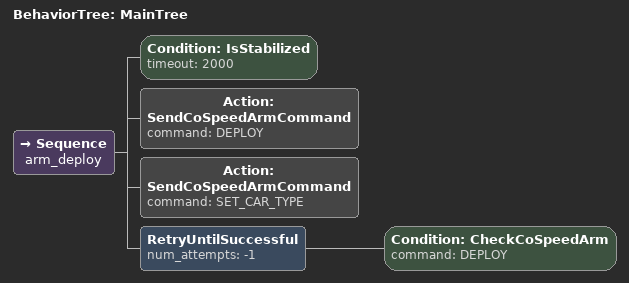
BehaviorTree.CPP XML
<root BTCPP_format="4">
  <BehaviorTree ID="MainTree">
    <Sequence name="arm_deploy">
      <Condition ID="IsStabilized" timeout="2000"/>
      <Action ID="SendCoSpeedArmCommand" command="DEPLOY"/>
      <Action ID="SendCoSpeedArmCommand" command="SET_CAR_TYPE"/>
      <RetryUntilSuccessful num_attempts="-1">
        <Condition ID="CheckCoSpeedArm" command="DEPLOY"/>
      </RetryUntilSuccessful>
    </Sequence>
  </BehaviorTree>

  <!-- ================================================================
       S8: 微减速贴附 (动态模式)
       ================================================================ -->
</root>
